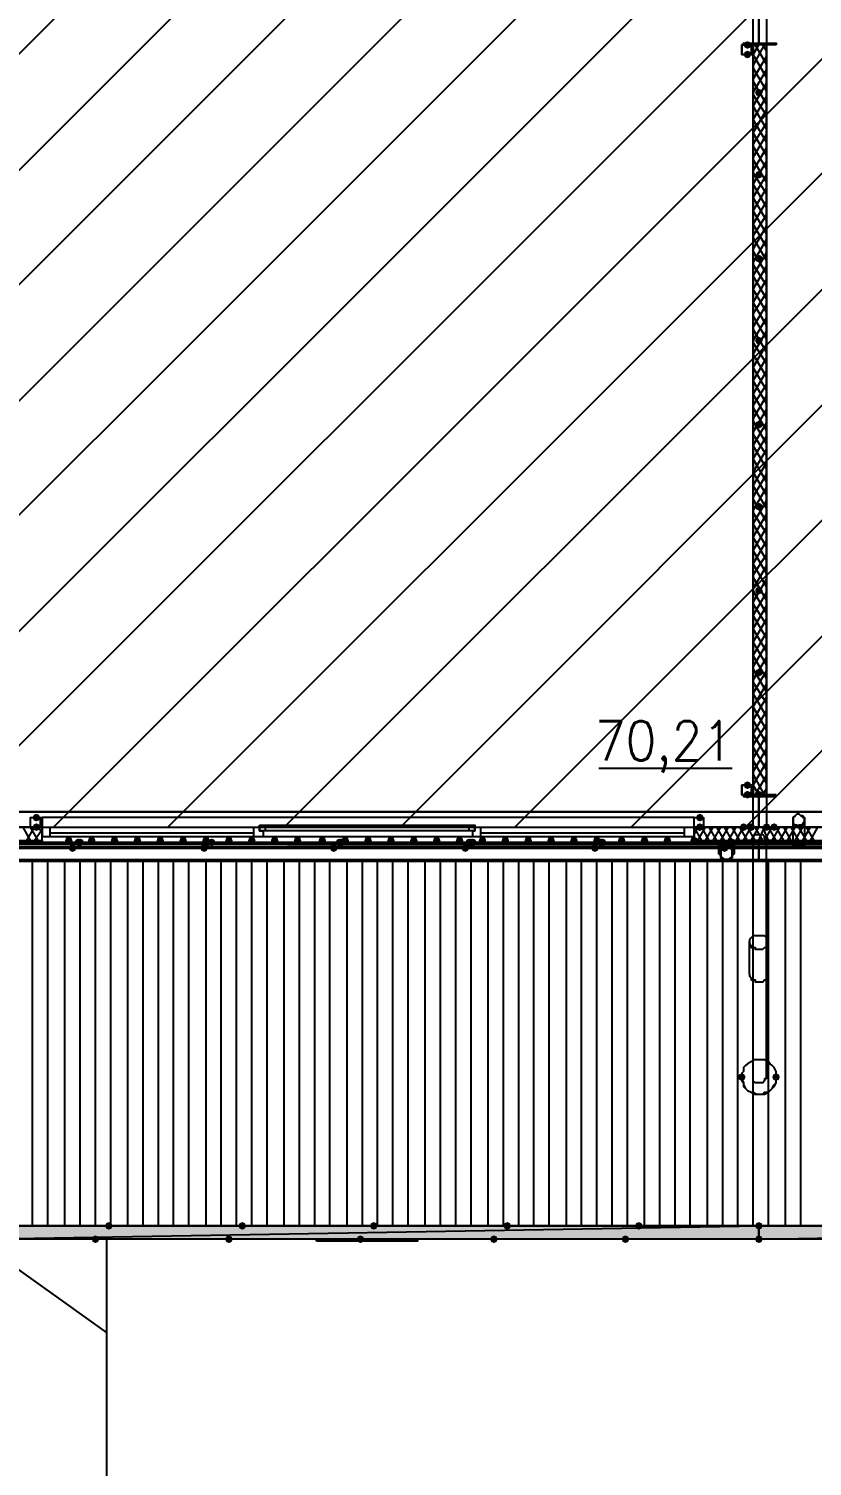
# Model space of a CAD drawing. Header units: millimetres. Extents: x 0 to 420, y 0 to 297.
# Drawn here: x 190.84 to 208.24, y 105.79 to 137.69 of the extents above; entities that cross this region are included whole.
import ezdxf

# ---------------------------------------------------------------- set-up
doc = ezdxf.new("R2010")
doc.units = ezdxf.units.MM
doc.layers.get('0').update_dxf_attribs({"linetype": 'CONTINUOUS'})
doc.styles.get("Standard").update_dxf_attribs({"font": 'STANDARD'})

msp = doc.modelspace()

# ---------------------------------------------------------------- hatches: boundary and pattern name
at = {"true_color": 0x000007}
for points in [[(206.883, 137.329333), (206.858129, 137.269537), (206.798333, 137.244667), (206.738538, 137.269537), (206.713667, 137.329333), (206.738537, 137.389129), (206.798333, 137.414), (206.858129, 137.389129)], [(206.883, 137.117667), (206.858129, 137.057871), (206.798333, 137.033), (206.738538, 137.057871), (206.713667, 137.117667), (206.738537, 137.177462), (206.798333, 137.202333), (206.858129, 137.177463)], [(207.137, 136.271), (207.112129, 136.211204), (207.052333, 136.186333), (206.992538, 136.211204), (206.967667, 136.271), (206.992537, 136.330796), (207.052333, 136.355667), (207.112129, 136.330796)], [(207.137, 134.450667), (207.112129, 134.390871), (207.052333, 134.366), (206.992538, 134.390871), (206.967667, 134.450667), (206.992537, 134.510462), (207.052333, 134.535333), (207.112129, 134.510463)], [(207.137, 132.588), (207.112129, 132.528204), (207.052333, 132.503333), (206.992538, 132.528204), (206.967667, 132.588), (206.992537, 132.647796), (207.052333, 132.672667), (207.112129, 132.647796)], [(207.137, 130.767667), (207.112129, 130.707871), (207.052333, 130.683), (206.992538, 130.707871), (206.967667, 130.767667), (206.992537, 130.827462), (207.052333, 130.852333), (207.112129, 130.827463)], [(207.137, 128.905), (207.112129, 128.845204), (207.052333, 128.820333), (206.992538, 128.845204), (206.967667, 128.905), (206.992537, 128.964796), (207.052333, 128.989667), (207.112129, 128.964796)], [(207.137, 127.084667), (207.112129, 127.024871), (207.052333, 127), (206.992538, 127.024871), (206.967667, 127.084667), (206.992537, 127.144462), (207.052333, 127.169333), (207.112129, 127.144463)], [(207.137, 125.222), (207.112129, 125.162204), (207.052333, 125.137333), (206.992538, 125.162204), (206.967667, 125.222), (206.992537, 125.281796), (207.052333, 125.306667), (207.112129, 125.281796)], [(207.137, 123.401667), (207.112129, 123.341871), (207.052333, 123.317), (206.992538, 123.341871), (206.967667, 123.401667), (206.992537, 123.461462), (207.052333, 123.486333), (207.112129, 123.461463)], [(206.883, 120.904), (206.858129, 120.844204), (206.798333, 120.819333), (206.738538, 120.844204), (206.713667, 120.904), (206.738537, 120.963796), (206.798333, 120.988667), (206.858129, 120.963796)], [(206.883, 120.692333), (206.858129, 120.632537), (206.798333, 120.607667), (206.738538, 120.632537), (206.713667, 120.692333), (206.738537, 120.752129), (206.798333, 120.777), (206.858129, 120.752129)], [(207.137, 120.692333), (207.112129, 120.632537), (207.052333, 120.607667), (206.992538, 120.632537), (206.967667, 120.692333), (206.992537, 120.752129), (207.052333, 120.777), (207.112129, 120.752129)], [(191.092667, 120.184333), (191.067796, 120.124537), (191.008, 120.099667), (190.948204, 120.124537), (190.923333, 120.184333), (190.948204, 120.244129), (191.008, 120.269), (191.067796, 120.244129)], [(205.824667, 120.184333), (205.799796, 120.124537), (205.74, 120.099667), (205.680204, 120.124537), (205.655333, 120.184333), (205.680204, 120.244129), (205.74, 120.269), (205.799796, 120.244129)], [(191.092667, 119.972667), (191.067796, 119.912871), (191.008, 119.888), (190.948204, 119.912871), (190.923333, 119.972667), (190.948204, 120.032462), (191.008, 120.057333), (191.067796, 120.032463)], [(205.824667, 119.972667), (205.799796, 119.912871), (205.74, 119.888), (205.680204, 119.912871), (205.655333, 119.972667), (205.680204, 120.032462), (205.74, 120.057333), (205.799796, 120.032463)], [(206.798333, 119.972667), (206.773462, 119.912871), (206.713667, 119.888), (206.653871, 119.912871), (206.629, 119.972667), (206.653871, 120.032462), (206.713667, 120.057333), (206.773462, 120.032463)], [(206.967667, 119.972667), (206.942796, 119.912871), (206.883, 119.888), (206.823204, 119.912871), (206.798333, 119.972667), (206.823204, 120.032462), (206.883, 120.057333), (206.942796, 120.032463)], [(207.306333, 119.972667), (207.281462, 119.912871), (207.221667, 119.888), (207.161871, 119.912871), (207.137, 119.972667), (207.161871, 120.032462), (207.221667, 120.057333), (207.281462, 120.032463)], [(207.475667, 119.972667), (207.450796, 119.912871), (207.391, 119.888), (207.331204, 119.912871), (207.306333, 119.972667), (207.331204, 120.032462), (207.391, 120.057333), (207.450796, 120.032463)], [(191.812333, 119.676333), (191.787463, 119.616537), (191.727667, 119.591667), (191.667871, 119.616537), (191.643, 119.676333), (191.667871, 119.736129), (191.727667, 119.761), (191.787462, 119.736129)], [(192.320333, 119.676333), (192.295462, 119.616537), (192.235667, 119.591667), (192.175871, 119.616537), (192.151, 119.676333), (192.175871, 119.736129), (192.235667, 119.761), (192.295462, 119.736129)], [(192.828333, 119.676333), (192.803462, 119.616537), (192.743667, 119.591667), (192.683871, 119.616537), (192.659, 119.676333), (192.683871, 119.736129), (192.743667, 119.761), (192.803462, 119.736129)], [(193.336333, 119.676333), (193.311462, 119.616537), (193.251667, 119.591667), (193.191871, 119.616537), (193.167, 119.676333), (193.191871, 119.736129), (193.251667, 119.761), (193.311462, 119.736129)], [(193.844333, 119.676333), (193.819462, 119.616537), (193.759667, 119.591667), (193.699871, 119.616537), (193.675, 119.676333), (193.699871, 119.736129), (193.759667, 119.761), (193.819462, 119.736129)], [(194.352333, 119.676333), (194.327462, 119.616537), (194.267667, 119.591667), (194.207871, 119.616537), (194.183, 119.676333), (194.207871, 119.736129), (194.267667, 119.761), (194.327462, 119.736129)], [(194.860333, 119.676333), (194.835462, 119.616537), (194.775667, 119.591667), (194.715871, 119.616537), (194.691, 119.676333), (194.715871, 119.736129), (194.775667, 119.761), (194.835462, 119.736129)], [(195.368333, 119.676333), (195.343462, 119.616537), (195.283667, 119.591667), (195.223871, 119.616537), (195.199, 119.676333), (195.223871, 119.736129), (195.283667, 119.761), (195.343462, 119.736129)], [(195.876333, 119.676333), (195.851462, 119.616537), (195.791667, 119.591667), (195.731871, 119.616537), (195.707, 119.676333), (195.731871, 119.736129), (195.791667, 119.761), (195.851462, 119.736129)], [(196.384333, 119.676333), (196.359463, 119.616537), (196.299667, 119.591667), (196.239871, 119.616537), (196.215, 119.676333), (196.239871, 119.736129), (196.299667, 119.761), (196.359462, 119.736129)], [(196.892333, 119.676333), (196.867462, 119.616537), (196.807667, 119.591667), (196.747871, 119.616537), (196.723, 119.676333), (196.747871, 119.736129), (196.807667, 119.761), (196.867462, 119.736129)], [(197.442667, 119.676333), (197.417796, 119.616537), (197.358, 119.591667), (197.298204, 119.616537), (197.273333, 119.676333), (197.298204, 119.736129), (197.358, 119.761), (197.417796, 119.736129)], [(197.950667, 119.676333), (197.925796, 119.616537), (197.866, 119.591667), (197.806204, 119.616537), (197.781333, 119.676333), (197.806204, 119.736129), (197.866, 119.761), (197.925796, 119.736129)], [(198.458667, 119.676333), (198.433796, 119.616537), (198.374, 119.591667), (198.314204, 119.616537), (198.289333, 119.676333), (198.314204, 119.736129), (198.374, 119.761), (198.433796, 119.736129)], [(198.966667, 119.676333), (198.941796, 119.616537), (198.882, 119.591667), (198.822204, 119.616537), (198.797333, 119.676333), (198.822204, 119.736129), (198.882, 119.761), (198.941796, 119.736129)], [(199.474667, 119.676333), (199.449796, 119.616537), (199.39, 119.591667), (199.330204, 119.616537), (199.305333, 119.676333), (199.330204, 119.736129), (199.39, 119.761), (199.449796, 119.736129)], [(199.982667, 119.676333), (199.957796, 119.616537), (199.898, 119.591667), (199.838204, 119.616537), (199.813333, 119.676333), (199.838204, 119.736129), (199.898, 119.761), (199.957796, 119.736129)], [(200.490667, 119.676333), (200.465796, 119.616537), (200.406, 119.591667), (200.346204, 119.616537), (200.321333, 119.676333), (200.346204, 119.736129), (200.406, 119.761), (200.465796, 119.736129)], [(200.998667, 119.676333), (200.973796, 119.616537), (200.914, 119.591667), (200.854204, 119.616537), (200.829333, 119.676333), (200.854204, 119.736129), (200.914, 119.761), (200.973796, 119.736129)], [(201.506667, 119.676333), (201.481796, 119.616537), (201.422, 119.591667), (201.362204, 119.616537), (201.337333, 119.676333), (201.362204, 119.736129), (201.422, 119.761), (201.481796, 119.736129)], [(202.014667, 119.676333), (201.989796, 119.616537), (201.93, 119.591667), (201.870204, 119.616537), (201.845333, 119.676333), (201.870204, 119.736129), (201.93, 119.761), (201.989796, 119.736129)], [(202.522667, 119.676333), (202.497796, 119.616537), (202.438, 119.591667), (202.378204, 119.616537), (202.353333, 119.676333), (202.378204, 119.736129), (202.438, 119.761), (202.497796, 119.736129)], [(203.030667, 119.676333), (203.005796, 119.616537), (202.946, 119.591667), (202.886204, 119.616537), (202.861333, 119.676333), (202.886204, 119.736129), (202.946, 119.761), (203.005796, 119.736129)], [(203.538667, 119.676333), (203.513796, 119.616537), (203.454, 119.591667), (203.394204, 119.616537), (203.369333, 119.676333), (203.394204, 119.736129), (203.454, 119.761), (203.513796, 119.736129)], [(204.089, 119.676333), (204.064129, 119.616537), (204.004333, 119.591667), (203.944538, 119.616537), (203.919667, 119.676333), (203.944537, 119.736129), (204.004333, 119.761), (204.064129, 119.736129)], [(204.597, 119.676333), (204.572129, 119.616537), (204.512333, 119.591667), (204.452538, 119.616537), (204.427667, 119.676333), (204.452537, 119.736129), (204.512333, 119.761), (204.572129, 119.736129)], [(205.105, 119.676333), (205.080129, 119.616537), (205.020333, 119.591667), (204.960538, 119.616537), (204.935667, 119.676333), (204.960537, 119.736129), (205.020333, 119.761), (205.080129, 119.736129)], [(205.697667, 119.676333), (205.672796, 119.616537), (205.613, 119.591667), (205.553204, 119.616537), (205.528333, 119.676333), (205.553204, 119.736129), (205.613, 119.761), (205.672796, 119.736129)], [(205.697667, 119.676333), (205.672796, 119.616537), (205.613, 119.591667), (205.553204, 119.616537), (205.528333, 119.676333), (205.553204, 119.736129), (205.613, 119.761), (205.672796, 119.736129)], [(206.756, 114.427), (206.731129, 114.367204), (206.671333, 114.342333), (206.611538, 114.367204), (206.586667, 114.427), (206.611537, 114.486796), (206.671333, 114.511667), (206.731129, 114.486796)], [(207.518, 114.427), (207.493129, 114.367204), (207.433333, 114.342333), (207.373538, 114.367204), (207.348667, 114.427), (207.373537, 114.486796), (207.433333, 114.511667), (207.493129, 114.486796)]]:
    msp.add_hatch(color=0, dxfattribs=at).paths.add_polyline_path(points, flags=0)
h = msp.add_hatch(color=0, dxfattribs=at)
h.paths.add_polyline_path([(381.550333, 119.507), (119.507, 119.507), (381.550333, 119.634)], flags=0)
h.paths.add_polyline_path([(119.507, 119.507), (381.550333, 119.634), (119.507, 119.634)], flags=0)
at = {"true_color": 0x0000fe}
for points in [[(192.024, 119.634), (191.999129, 119.574204), (191.939333, 119.549333), (191.879538, 119.574204), (191.854667, 119.634), (191.879537, 119.693796), (191.939333, 119.718667), (191.999129, 119.693796)], [(192.066333, 119.634), (192.041462, 119.574204), (191.981667, 119.549333), (191.921871, 119.574204), (191.897, 119.634), (191.921871, 119.693796), (191.981667, 119.718667), (192.041462, 119.693796)], [(192.066333, 119.634), (192.041462, 119.574204), (191.981667, 119.549333), (191.921871, 119.574204), (191.897, 119.634), (191.921871, 119.693796), (191.981667, 119.718667), (192.041462, 119.693796)], [(194.902667, 119.634), (194.877796, 119.574204), (194.818, 119.549333), (194.758204, 119.574204), (194.733333, 119.634), (194.758204, 119.693796), (194.818, 119.718667), (194.877796, 119.693796)], [(194.987333, 119.634), (194.962462, 119.574204), (194.902667, 119.549333), (194.842871, 119.574204), (194.818, 119.634), (194.842871, 119.693796), (194.902667, 119.718667), (194.962462, 119.693796)], [(194.987333, 119.634), (194.962462, 119.574204), (194.902667, 119.549333), (194.842871, 119.574204), (194.818, 119.634), (194.842871, 119.693796), (194.902667, 119.718667), (194.962462, 119.693796)], [(197.823667, 119.634), (197.798796, 119.574204), (197.739, 119.549333), (197.679204, 119.574204), (197.654333, 119.634), (197.679204, 119.693796), (197.739, 119.718667), (197.798796, 119.693796)], [(197.866, 119.634), (197.841129, 119.574204), (197.781333, 119.549333), (197.721538, 119.574204), (197.696667, 119.634), (197.721537, 119.693796), (197.781333, 119.718667), (197.841129, 119.693796)], [(197.866, 119.634), (197.841129, 119.574204), (197.781333, 119.549333), (197.721538, 119.574204), (197.696667, 119.634), (197.721537, 119.693796), (197.781333, 119.718667), (197.841129, 119.693796)], [(200.702333, 119.634), (200.677462, 119.574204), (200.617667, 119.549333), (200.557871, 119.574204), (200.533, 119.634), (200.557871, 119.693796), (200.617667, 119.718667), (200.677462, 119.693796)], [(200.744667, 119.634), (200.719796, 119.574204), (200.66, 119.549333), (200.600204, 119.574204), (200.575333, 119.634), (200.600204, 119.693796), (200.66, 119.718667), (200.719796, 119.693796)], [(200.787, 119.634), (200.762129, 119.574204), (200.702333, 119.549333), (200.642538, 119.574204), (200.617667, 119.634), (200.642537, 119.693796), (200.702333, 119.718667), (200.762129, 119.693796)], [(203.623333, 119.634), (203.598462, 119.574204), (203.538667, 119.549333), (203.478871, 119.574204), (203.454, 119.634), (203.478871, 119.693796), (203.538667, 119.718667), (203.598462, 119.693796)], [(203.665667, 119.634), (203.640796, 119.574204), (203.581, 119.549333), (203.521204, 119.574204), (203.496333, 119.634), (203.521204, 119.693796), (203.581, 119.718667), (203.640796, 119.693796)], [(203.665667, 119.634), (203.640796, 119.574204), (203.581, 119.549333), (203.521204, 119.574204), (203.496333, 119.634), (203.521204, 119.693796), (203.581, 119.718667), (203.640796, 119.693796)], [(206.502, 119.634), (206.477129, 119.574204), (206.417333, 119.549333), (206.357537, 119.574204), (206.332667, 119.634), (206.357537, 119.693796), (206.417333, 119.718667), (206.477129, 119.693796)], [(206.544333, 119.634), (206.519463, 119.574204), (206.459667, 119.549333), (206.399871, 119.574204), (206.375, 119.634), (206.399871, 119.693796), (206.459667, 119.718667), (206.519462, 119.693796)], [(206.544333, 119.634), (206.519463, 119.574204), (206.459667, 119.549333), (206.399871, 119.574204), (206.375, 119.634), (206.399871, 119.693796), (206.459667, 119.718667), (206.519462, 119.693796)], [(191.897, 119.507), (191.872129, 119.447204), (191.812333, 119.422333), (191.752537, 119.447204), (191.727667, 119.507), (191.752537, 119.566796), (191.812333, 119.591667), (191.872129, 119.566796)], [(194.818, 119.507), (194.793129, 119.447204), (194.733333, 119.422333), (194.673538, 119.447204), (194.648667, 119.507), (194.673537, 119.566796), (194.733333, 119.591667), (194.793129, 119.566796)], [(197.696667, 119.507), (197.671796, 119.447204), (197.612, 119.422333), (197.552204, 119.447204), (197.527333, 119.507), (197.552204, 119.566796), (197.612, 119.591667), (197.671796, 119.566796)], [(200.617667, 119.507), (200.592796, 119.447204), (200.533, 119.422333), (200.473204, 119.447204), (200.448333, 119.507), (200.473204, 119.566796), (200.533, 119.591667), (200.592796, 119.566796)], [(203.496333, 119.507), (203.471462, 119.447204), (203.411667, 119.422333), (203.351871, 119.447204), (203.327, 119.507), (203.351871, 119.566796), (203.411667, 119.591667), (203.471462, 119.566796)], [(206.375, 119.507), (206.350129, 119.447204), (206.290333, 119.422333), (206.230538, 119.447204), (206.205667, 119.507), (206.230537, 119.566796), (206.290333, 119.591667), (206.350129, 119.566796)], [(192.701333, 111.125), (192.676462, 111.065204), (192.616667, 111.040333), (192.556871, 111.065204), (192.532, 111.125), (192.556871, 111.184796), (192.616667, 111.209667), (192.676462, 111.184796)], [(195.664667, 111.125), (195.639796, 111.065204), (195.58, 111.040333), (195.520204, 111.065204), (195.495333, 111.125), (195.520204, 111.184796), (195.58, 111.209667), (195.639796, 111.184796)], [(198.585667, 111.125), (198.560796, 111.065204), (198.501, 111.040333), (198.441204, 111.065204), (198.416333, 111.125), (198.441204, 111.184796), (198.501, 111.209667), (198.560796, 111.184796)], [(201.549, 111.125), (201.524129, 111.065204), (201.464333, 111.040333), (201.404538, 111.065204), (201.379667, 111.125), (201.404537, 111.184796), (201.464333, 111.209667), (201.524129, 111.184796)], [(204.47, 111.125), (204.445129, 111.065204), (204.385333, 111.040333), (204.325538, 111.065204), (204.300667, 111.125), (204.325537, 111.184796), (204.385333, 111.209667), (204.445129, 111.184796)], [(207.137, 111.125), (207.112129, 111.065204), (207.052333, 111.040333), (206.992538, 111.065204), (206.967667, 111.125), (206.992537, 111.184796), (207.052333, 111.209667), (207.112129, 111.184796)], [(207.137, 111.125), (207.112129, 111.065204), (207.052333, 111.040333), (206.992538, 111.065204), (206.967667, 111.125), (206.992537, 111.184796), (207.052333, 111.209667), (207.112129, 111.184796)], [(192.405, 110.828667), (192.380129, 110.768871), (192.320333, 110.744), (192.260538, 110.768871), (192.235667, 110.828667), (192.260537, 110.888462), (192.320333, 110.913333), (192.380129, 110.888463)], [(195.368333, 110.828667), (195.343462, 110.768871), (195.283667, 110.744), (195.223871, 110.768871), (195.199, 110.828667), (195.223871, 110.888462), (195.283667, 110.913333), (195.343462, 110.888463)], [(198.289333, 110.828667), (198.264463, 110.768871), (198.204667, 110.744), (198.144871, 110.768871), (198.12, 110.828667), (198.144871, 110.888462), (198.204667, 110.913333), (198.264462, 110.888463)], [(201.252667, 110.828667), (201.227796, 110.768871), (201.168, 110.744), (201.108204, 110.768871), (201.083333, 110.828667), (201.108204, 110.888462), (201.168, 110.913333), (201.227796, 110.888463)], [(204.173667, 110.828667), (204.148796, 110.768871), (204.089, 110.744), (204.029204, 110.768871), (204.004333, 110.828667), (204.029204, 110.888462), (204.089, 110.913333), (204.148796, 110.888463)], [(207.137, 110.828667), (207.112129, 110.768871), (207.052333, 110.744), (206.992538, 110.768871), (206.967667, 110.828667), (206.992537, 110.888462), (207.052333, 110.913333), (207.112129, 110.888463)]]:
    msp.add_hatch(color=0, dxfattribs=at).paths.add_polyline_path(points, flags=0)
at = {"true_color": 0x000007}
h = msp.add_hatch(color=0, dxfattribs=at)
h.paths.add_polyline_path([(207.052333, 110.828667), (189.653333, 110.828667), (207.052333, 111.125)], flags=0)
h.paths.add_polyline_path([(189.653333, 110.828667), (207.052333, 111.125), (189.653333, 111.125)], flags=0)
h = msp.add_hatch(color=0, dxfattribs=at)
h.paths.add_polyline_path([(224.451333, 110.828667), (207.052333, 110.828667), (224.451333, 111.125)], flags=0)
h.paths.add_polyline_path([(207.052333, 110.828667), (224.451333, 111.125), (207.052333, 111.125)], flags=0)

# ---------------------------------------------------------------- linework, layer by layer
at = {"color": 0, "true_color": 0x000007}
for points in [[(392.938, 236.601), (258.868333, 236.601), (258.868333, 205.613), (242.189, 205.613), (242.189, 236.601), (108.161667, 236.601), (108.161667, 119.972667), (242.189, 119.972667), (242.189, 150.960667), (258.868333, 150.960667), (258.868333, 119.972667), (392.938, 119.972667)], [(242.189, 236.262333), (242.189, 205.613), (258.868333, 205.613), (258.868333, 236.262333), (392.557, 236.262333), (392.557, 120.311333), (258.868333, 120.311333), (258.868333, 150.960667), (242.189, 150.960667), (242.189, 120.311333), (108.500333, 120.311333), (108.500333, 236.262333)], [(207.433333, 137.329333), (206.713667, 137.329333), (206.713667, 137.371667), (207.052333, 137.371667), (207.052333, 138.049), (206.713667, 138.049), (207.433333, 138.049), (207.052333, 138.049), (207.052333, 137.371667), (207.433333, 137.371667)], [(206.925333, 137.329333), (206.671333, 137.329333), (206.671333, 137.117667), (206.925333, 137.117667)], [(206.883, 137.329333), (206.883, 137.117667), (206.671333, 137.117667), (206.671333, 137.329333)], [(206.925333, 137.329333), (206.925333, 120.692333), (207.221667, 120.692333), (207.221667, 137.329333)], [(206.925333, 120.904), (206.671333, 120.904), (206.671333, 120.692333), (206.925333, 120.692333)], [(206.883, 120.904), (206.883, 120.692333), (206.671333, 120.692333), (206.671333, 120.904)], [(207.433333, 120.692333), (206.713667, 120.692333), (206.713667, 120.65), (207.052333, 120.65), (207.052333, 119.972667), (206.713667, 119.972667), (207.433333, 119.972667), (207.052333, 119.972667), (207.052333, 120.65), (207.433333, 120.65)], [(208.068333, 120.142), (208.068333, 120.184333), (208.026, 120.184333), (208.026, 120.226667), (207.983667, 120.226667), (207.941333, 120.269), (207.899, 120.269), (207.856667, 120.226667), (207.814333, 120.184333), (207.814333, 120.142), (207.814333, 120.099667), (207.814333, 120.057333), (207.856667, 120.015), (207.899, 120.015), (207.899, 119.972667), (207.941333, 119.972667), (207.941333, 120.015), (207.983667, 120.015), (208.026, 120.015), (208.026, 120.057333), (208.068333, 120.099667), (208.068333, 120.142), (208.068333, 120.099667), (208.026, 120.057333), (208.026, 120.015), (207.983667, 120.015), (207.941333, 120.015), (207.941333, 119.972667), (207.899, 119.972667), (207.899, 120.015), (207.856667, 120.015), (207.814333, 120.057333), (207.814333, 120.099667), (207.814333, 120.142), (207.814333, 120.184333), (207.856667, 120.226667), (207.899, 120.269), (207.941333, 120.269), (207.983667, 120.226667), (208.026, 120.226667), (208.026, 120.184333), (208.068333, 120.184333)], [(207.814333, 120.142), (207.814333, 120.184333), (207.856667, 120.226667), (207.899, 120.269), (207.941333, 120.269), (207.983667, 120.226667), (208.026, 120.226667), (208.026, 120.184333), (208.068333, 120.184333), (208.068333, 120.142), (208.068333, 120.099667), (208.026, 120.057333), (208.026, 120.015), (207.983667, 120.015), (207.941333, 120.015), (207.941333, 119.972667), (207.899, 119.972667), (207.899, 120.015), (207.856667, 120.015), (207.814333, 120.057333), (207.814333, 120.099667)], [(190.881, 120.184333), (191.092667, 120.184333), (191.092667, 119.972667), (190.881, 119.972667), (190.881, 120.184333), (191.135, 120.184333), (191.135, 119.972667), (190.881, 119.972667)], [(191.135, 119.972667), (191.135, 119.761)], [(195.961, 120.015), (196.088, 120.015), (196.088, 119.888), (195.961, 119.888)], [(200.744667, 119.888), (200.617667, 119.888), (200.617667, 120.015), (200.744667, 120.015)], [(205.613, 120.184333), (205.824667, 120.184333), (205.824667, 119.972667), (205.613, 119.972667), (205.613, 120.184333), (205.824667, 120.184333), (205.824667, 119.972667), (205.613, 119.972667)], [(205.613, 119.972667), (205.613, 119.761)], [(381.550333, 119.507), (119.507, 119.507), (381.550333, 119.634)], [(119.507, 119.507), (381.550333, 119.634), (119.507, 119.634)], [(206.586667, 119.634), (206.586667, 119.591667), (206.502, 119.591667), (206.502, 119.38), (206.459667, 119.337667), (206.459667, 119.295333), (206.417333, 119.295333), (206.417333, 119.253), (206.375, 119.253), (206.332667, 119.253), (206.290333, 119.253), (206.248, 119.253), (206.248, 119.295333), (206.205667, 119.295333), (206.205667, 119.337667), (206.163333, 119.38), (206.163333, 119.591667), (206.078667, 119.591667), (206.078667, 119.634), (206.205667, 119.634), (206.205667, 119.38), (206.205667, 119.337667), (206.205667, 119.295333), (206.248, 119.295333), (206.248, 119.253), (206.290333, 119.253), (206.332667, 119.253), (206.375, 119.253), (206.417333, 119.253), (206.417333, 119.295333), (206.459667, 119.295333), (206.459667, 119.337667), (206.459667, 119.38), (206.459667, 119.634), (206.586667, 119.634), (206.586667, 119.591667), (206.502, 119.591667), (206.502, 119.38), (206.459667, 119.337667), (206.459667, 119.295333), (206.417333, 119.295333), (206.417333, 119.253), (206.375, 119.253), (206.332667, 119.253), (206.290333, 119.253), (206.248, 119.253), (206.248, 119.295333), (206.205667, 119.295333), (206.205667, 119.337667), (206.163333, 119.38), (206.163333, 119.591667), (206.078667, 119.591667), (206.078667, 119.634), (206.205667, 119.634), (206.205667, 119.38), (206.205667, 119.337667), (206.205667, 119.295333), (206.248, 119.295333), (206.248, 119.253), (206.290333, 119.253), (206.332667, 119.253), (206.375, 119.253), (206.417333, 119.253), (206.417333, 119.295333), (206.459667, 119.295333), (206.459667, 119.337667), (206.459667, 119.38), (206.459667, 119.634), (206.586667, 119.634), (206.459667, 119.634), (206.459667, 119.38), (206.459667, 119.337667), (206.459667, 119.295333), (206.417333, 119.295333), (206.417333, 119.253), (206.375, 119.253), (206.332667, 119.253), (206.290333, 119.253), (206.248, 119.253), (206.248, 119.295333), (206.205667, 119.295333), (206.205667, 119.337667), (206.205667, 119.38), (206.205667, 119.634), (206.078667, 119.634), (206.078667, 119.591667), (206.163333, 119.591667), (206.163333, 119.38), (206.205667, 119.337667), (206.205667, 119.295333), (206.248, 119.295333), (206.248, 119.253), (206.290333, 119.253), (206.332667, 119.253), (206.375, 119.253), (206.417333, 119.253), (206.417333, 119.295333), (206.459667, 119.295333), (206.459667, 119.337667), (206.502, 119.38), (206.502, 119.591667), (206.586667, 119.591667)], [(207.094667, 119.803333), (207.052333, 119.803333), (207.01, 119.803333), (206.967667, 119.803333), (206.925333, 119.761), (206.925333, 119.718667), (206.925333, 119.676333), (206.925333, 119.634), (206.967667, 119.634), (207.01, 119.591667), (207.052333, 119.591667), (207.094667, 119.591667), (207.137, 119.634), (207.179333, 119.634), (207.179333, 119.676333), (207.221667, 119.718667), (207.179333, 119.718667), (207.179333, 119.761), (207.137, 119.803333)], [(189.653333, 119.591667), (207.052333, 119.591667), (207.052333, 119.210667), (189.653333, 119.210667)], [(206.459667, 119.38), (206.459667, 119.337667), (206.459667, 119.295333), (206.417333, 119.295333), (206.375, 119.253), (206.332667, 119.253), (206.290333, 119.253), (206.248, 119.295333), (206.205667, 119.295333), (206.205667, 119.337667), (206.205667, 119.38), (206.205667, 119.422333), (206.205667, 119.464667), (206.248, 119.507), (206.290333, 119.549333), (206.332667, 119.549333), (206.375, 119.549333), (206.417333, 119.507), (206.459667, 119.464667), (206.459667, 119.422333)], [(206.205667, 119.38), (206.205667, 119.422333), (206.205667, 119.464667), (206.248, 119.507), (206.290333, 119.549333), (206.332667, 119.549333), (206.375, 119.549333), (206.417333, 119.507), (206.459667, 119.464667), (206.459667, 119.422333), (206.459667, 119.38), (206.459667, 119.337667), (206.459667, 119.295333), (206.417333, 119.295333), (206.375, 119.253), (206.332667, 119.253), (206.290333, 119.253), (206.248, 119.295333), (206.205667, 119.295333), (206.205667, 119.337667)], [(207.052333, 119.591667), (224.451333, 119.591667), (224.451333, 119.210667), (207.052333, 119.210667)], [(208.068333, 119.591667), (208.068333, 119.549333), (208.026, 119.549333), (207.983667, 119.549333), (207.941333, 119.549333), (207.899, 119.549333), (207.856667, 119.549333), (207.814333, 119.549333), (207.814333, 119.591667), (207.856667, 119.591667), (207.899, 119.591667), (207.941333, 119.591667), (207.983667, 119.591667), (208.026, 119.591667)], [(381.550333, 111.675333), (381.550333, 111.125), (119.507, 111.125), (119.507, 111.675333), (119.507, 118.660333), (119.507, 119.253), (381.550333, 119.253), (381.550333, 118.660333)], [(207.094667, 117.559667), (207.052333, 117.559667), (207.01, 117.559667), (206.967667, 117.559667), (206.925333, 117.559667), (206.883, 117.517333), (206.840667, 117.475), (206.840667, 117.432667), (206.840667, 117.390333), (206.883, 117.348), (206.883, 117.305667), (206.925333, 117.305667), (206.967667, 117.305667), (206.967667, 117.263333), (207.01, 117.263333), (207.052333, 117.263333), (207.094667, 117.263333), (207.137, 117.263333), (207.179333, 117.305667), (207.221667, 117.305667), (207.264, 117.348), (207.264, 117.390333), (207.264, 117.432667), (207.264, 117.475), (207.264, 117.517333), (207.221667, 117.517333), (207.179333, 117.559667), (207.137, 117.559667)], [(207.137, 114.808), (207.052333, 114.808), (207.01, 114.808), (206.925333, 114.808), (206.883, 114.765667), (206.798333, 114.723333), (206.756, 114.681), (206.713667, 114.638667), (206.713667, 114.554), (206.671333, 114.511667), (206.671333, 114.427), (206.671333, 114.384667), (206.713667, 114.3), (206.713667, 114.257667), (206.756, 114.173), (206.798333, 114.130667), (206.883, 114.088333), (206.925333, 114.088333), (207.01, 114.046), (207.052333, 114.046), (207.137, 114.046), (207.179333, 114.088333), (207.264, 114.088333), (207.306333, 114.130667), (207.348667, 114.173), (207.391, 114.257667), (207.433333, 114.3), (207.433333, 114.384667), (207.433333, 114.427), (207.433333, 114.511667), (207.433333, 114.554), (207.391, 114.638667), (207.348667, 114.681), (207.306333, 114.723333), (207.264, 114.765667), (207.179333, 114.808)], [(259.207, 111.125), (259.207, 110.828667), (241.850333, 110.828667), (241.850333, 111.125), (241.850333, 110.828667), (224.451333, 110.828667), (224.451333, 111.125), (224.451333, 110.828667), (207.052333, 110.828667), (207.052333, 111.125), (207.052333, 110.828667), (189.653333, 110.828667), (189.653333, 111.125), (172.296667, 111.125), (172.296667, 110.828667), (189.653333, 110.828667), (189.653333, 111.125), (207.052333, 111.125), (224.451333, 111.125), (241.850333, 111.125)], [(207.052333, 110.828667), (189.653333, 110.828667), (207.052333, 111.125)], [(189.653333, 110.828667), (207.052333, 111.125), (189.653333, 111.125)], [(224.451333, 110.828667), (207.052333, 110.828667), (224.451333, 111.125)], [(207.052333, 110.828667), (224.451333, 111.125), (207.052333, 111.125)], [(197.231, 110.786333), (197.231, 110.828667), (199.474667, 110.828667), (199.474667, 110.786333)]]:
    msp.add_lwpolyline(points, close=True, dxfattribs=at)
at = {"color": 0, "true_color": 0x0000fe}
msp.add_lwpolyline([(242.189, 236.262333), (108.500333, 236.262333), (108.500333, 120.311333), (242.189, 120.311333), (242.189, 150.960667), (258.868333, 150.960667), (258.868333, 120.311333), (392.557, 120.311333), (392.557, 236.262333), (258.868333, 236.262333), (258.868333, 205.613), (242.189, 205.613)], close=True, dxfattribs=at)
at = {"color": 0, "true_color": 0x000001}
for points in [[(173.439668, 119.972666), (207.941334, 154.431999)], [(176.022001, 119.972666), (210.523668, 154.431999)], [(178.562001, 119.972666), (213.063667, 154.431999)], [(181.144334, 119.972666), (215.646001, 154.431999)], [(183.684334, 119.972666), (218.186001, 154.431999)], [(186.266668, 119.972666), (220.768334, 154.431999)], [(188.806668, 119.972666), (223.308334, 154.431999)], [(191.389001, 119.972666), (225.890667, 154.431999)], [(193.929001, 119.972666), (228.430667, 154.431999)], [(196.511334, 119.972666), (231.013001, 154.431999)], [(199.093668, 119.972666), (233.553001, 154.431999)], [(201.633668, 119.972666), (236.135334, 154.431999)], [(204.216001, 119.972666), (238.675334, 154.431999)], [(206.756001, 119.972666), (241.257667, 154.431999)]]:
    msp.add_lwpolyline(points, dxfattribs=at)
at = {"color": 0, "true_color": 0x00002b}
for points in [[(206.925333, 154.432), (189.822667, 154.432), (189.822667, 119.972667), (206.925333, 119.972667)], [(207.221667, 154.432), (207.221667, 119.972667), (224.324333, 119.972667), (224.324333, 154.432)]]:
    msp.add_lwpolyline(points, close=True, dxfattribs=at)
at = {"color": 0, "true_color": 0x000007}
for points in [[(207.052333, 137.329333), (207.052333, 138.049)], [(206.713667, 137.329333), (206.713667, 137.371667)], [(206.883, 137.329333), (206.883, 137.371667)], [(206.925333, 137.117667), (207.052333, 137.329333)], [(206.925333, 136.863667), (207.179333, 137.329333)], [(207.221667, 136.906), (206.967667, 137.329333)], [(207.221667, 137.202333), (207.137, 137.329333)], [(207.221667, 137.329333), (207.221667, 137.371667)], [(207.391, 137.329333), (207.391, 137.371667)], [(207.221667, 136.609667), (206.925333, 137.117667)], [(206.925333, 136.567333), (207.221667, 137.075333)], [(207.221667, 136.313333), (206.925333, 136.821333)], [(206.925333, 136.271), (207.221667, 136.779)], [(207.221667, 136.017), (206.925333, 136.525)], [(206.925333, 135.974667), (207.221667, 136.482667)], [(207.221667, 135.763), (206.925333, 136.228667)], [(206.925333, 135.678333), (207.221667, 136.186333)], [(207.221667, 135.466667), (206.925333, 135.974667)], [(206.925333, 135.382), (207.221667, 135.89)], [(207.221667, 135.170333), (206.925333, 135.678333)], [(206.925333, 135.128), (207.221667, 135.593667)], [(207.221667, 134.874), (206.925333, 135.382)], [(206.925333, 134.831667), (207.221667, 135.339667)], [(207.221667, 134.577667), (206.925333, 135.085667)], [(206.925333, 134.535333), (207.221667, 135.043333)], [(207.221667, 134.281333), (206.925333, 134.789333)], [(206.925333, 134.239), (207.221667, 134.747)], [(207.221667, 134.027333), (206.925333, 134.493)], [(206.925333, 133.942667), (207.221667, 134.450667)], [(207.221667, 133.731), (206.925333, 134.239)], [(206.925333, 133.646333), (207.221667, 134.154333)], [(207.221667, 133.434667), (206.925333, 133.942667)], [(206.925333, 133.35), (207.221667, 133.858)], [(207.221667, 133.138333), (206.925333, 133.646333)], [(206.925333, 133.096), (207.221667, 133.561667)], [(207.221667, 132.842), (206.925333, 133.35)], [(206.925333, 132.799667), (207.221667, 133.307667)], [(207.221667, 132.545667), (206.925333, 133.053667)], [(206.925333, 132.503333), (207.221667, 133.011333)], [(207.221667, 132.249333), (206.925333, 132.757333)], [(206.925333, 132.207), (207.221667, 132.715)], [(207.221667, 131.995333), (206.925333, 132.461)], [(206.925333, 131.910667), (207.221667, 132.418667)], [(207.221667, 131.699), (206.925333, 132.207)], [(206.925333, 131.614333), (207.221667, 132.122333)], [(207.221667, 131.402667), (206.925333, 131.910667)], [(206.925333, 131.360333), (207.221667, 131.826)], [(207.221667, 131.106333), (206.925333, 131.614333)], [(206.925333, 131.064), (207.221667, 131.572)], [(207.221667, 130.81), (206.925333, 131.318)], [(206.925333, 130.767667), (207.221667, 131.275667)], [(207.221667, 130.513667), (206.925333, 131.021667)], [(206.925333, 130.471333), (207.221667, 130.979333)], [(207.221667, 130.259667), (206.925333, 130.725333)], [(206.925333, 130.175), (207.221667, 130.683)], [(207.221667, 129.963333), (206.925333, 130.471333)], [(206.925333, 129.878667), (207.221667, 130.386667)], [(207.221667, 129.667), (206.925333, 130.175)], [(206.925333, 129.582333), (207.221667, 130.090333)], [(207.221667, 129.370667), (206.925333, 129.878667)], [(206.925333, 129.328333), (207.221667, 129.794)], [(207.221667, 129.074333), (206.925333, 129.582333)], [(206.925333, 129.032), (207.221667, 129.54)], [(207.221667, 128.778), (206.925333, 129.286)], [(206.925333, 128.735667), (207.221667, 129.243667)], [(207.221667, 128.481667), (206.925333, 128.989667)], [(206.925333, 128.439333), (207.221667, 128.947333)], [(207.221667, 128.227667), (206.925333, 128.693333)], [(206.925333, 128.143), (207.221667, 128.651)], [(207.221667, 127.931333), (206.925333, 128.439333)], [(206.925333, 127.846667), (207.221667, 128.354667)], [(207.221667, 127.635), (206.925333, 128.143)], [(206.925333, 127.550333), (207.221667, 128.058333)], [(207.221667, 127.338667), (206.925333, 127.846667)], [(206.925333, 127.296333), (207.221667, 127.804333)], [(207.221667, 127.042333), (206.925333, 127.550333)], [(206.925333, 127), (207.221667, 127.508)], [(207.221667, 126.746), (206.925333, 127.254)], [(206.925333, 126.703667), (207.221667, 127.211667)], [(207.221667, 126.492), (206.925333, 126.957667)], [(206.925333, 126.407333), (207.221667, 126.915333)], [(207.221667, 126.195667), (206.925333, 126.703667)], [(206.925333, 126.111), (207.221667, 126.619)], [(207.221667, 125.899333), (206.925333, 126.407333)], [(206.925333, 125.814667), (207.221667, 126.322667)], [(207.221667, 125.603), (206.925333, 126.111)], [(206.925333, 125.560667), (207.221667, 126.026333)], [(207.221667, 125.306667), (206.925333, 125.814667)], [(206.925333, 125.264333), (207.221667, 125.772333)], [(207.221667, 125.010333), (206.925333, 125.518333)], [(206.925333, 124.968), (207.221667, 125.476)], [(207.221667, 124.714), (206.925333, 125.222)], [(206.925333, 124.671667), (207.221667, 125.179667)], [(207.221667, 124.46), (206.925333, 124.925667)], [(206.925333, 124.375333), (207.221667, 124.883333)], [(207.221667, 124.163667), (206.925333, 124.671667)], [(206.925333, 124.079), (207.221667, 124.587)], [(207.221667, 123.867333), (206.925333, 124.375333)], [(206.925333, 123.782667), (207.221667, 124.290667)], [(207.221667, 123.571), (206.925333, 124.079)], [(206.925333, 123.528667), (207.221667, 124.036667)], [(207.221667, 123.274667), (206.925333, 123.782667)], [(206.925333, 123.232333), (207.221667, 123.740333)], [(207.221667, 122.978333), (206.925333, 123.486333)], [(206.925333, 122.936), (207.221667, 123.444)], [(207.221667, 122.724333), (206.925333, 123.19)], [(206.925333, 122.639667), (207.221667, 123.147667)], [(207.221667, 122.428), (206.925333, 122.936)], [(206.925333, 122.343333), (207.221667, 122.851333)], [(207.221667, 122.131667), (206.925333, 122.639667)], [(206.925333, 122.047), (207.221667, 122.555)], [(207.221667, 121.835333), (206.925333, 122.343333)], [(206.925333, 121.793), (207.221667, 122.258667)], [(207.221667, 121.539), (206.925333, 122.047)], [(206.925333, 121.496667), (207.221667, 122.004667)], [(207.221667, 121.242667), (206.925333, 121.750667)], [(206.925333, 121.200333), (207.221667, 121.708333)], [(203.496333, 121.285), (206.459667, 121.285)], [(207.221667, 120.946333), (206.925333, 121.454333)], [(206.925333, 120.904), (207.221667, 121.412)], [(207.179333, 120.692333), (206.925333, 121.158)], [(207.052333, 120.692333), (206.925333, 120.904)], [(206.967667, 120.692333), (207.221667, 121.115667)], [(206.713667, 120.692333), (206.713667, 120.65)], [(206.883, 120.692333), (206.883, 120.65)], [(207.052333, 120.692333), (207.052333, 119.972667)], [(207.137, 120.692333), (207.221667, 120.819333)], [(207.221667, 120.692333), (207.221667, 120.65)], [(207.391, 120.692333), (207.391, 120.65)], [(191.135, 119.972667), (188.214, 119.972667)], [(190.881, 119.676333), (190.711667, 119.972667)], [(190.796333, 119.676333), (190.965667, 119.972667)], [(191.050333, 119.676333), (190.881, 119.972667)], [(191.135, 119.845667), (191.050333, 119.972667)], [(198.374, 120.184333), (191.135, 120.184333), (191.135, 120.057333)], [(198.374, 120.184333), (191.135, 120.184333), (191.135, 120.057333)], [(191.135, 120.057333), (191.135, 119.972667), (198.374, 119.972667)], [(191.135, 120.057333), (191.135, 119.972667), (198.374, 119.972667)], [(191.135, 119.676333), (191.135, 119.761), (191.135, 119.972667)], [(191.135, 119.972667), (205.613, 119.972667)], [(191.135, 119.972667), (191.304333, 119.972667), (191.304333, 119.761), (191.135, 119.761)], [(191.304333, 119.972667), (195.834, 119.972667)], [(195.918667, 119.761), (195.834, 119.761), (195.834, 119.972667), (195.918667, 119.972667)], [(195.918667, 119.972667), (195.961, 119.972667), (195.961, 119.888), (196.045667, 119.888), (196.045667, 119.761), (195.918667, 119.761)], [(196.088, 120.015), (200.617667, 120.015)], [(196.088, 120.015), (200.617667, 120.015)], [(196.088, 119.972667), (200.617667, 119.972667)], [(205.613, 120.057333), (205.613, 120.184333), (198.374, 120.184333)], [(205.613, 120.057333), (205.613, 120.184333), (198.374, 120.184333)], [(198.374, 119.972667), (205.613, 119.972667), (205.613, 120.057333)], [(198.374, 119.972667), (205.613, 119.972667), (205.613, 120.057333)], [(200.787, 119.761), (200.702333, 119.761), (200.702333, 119.888), (200.744667, 119.888), (200.744667, 119.972667), (200.787, 119.972667)], [(200.787, 119.972667), (200.871667, 119.972667), (200.871667, 119.761), (200.787, 119.761)], [(200.871667, 119.972667), (205.401333, 119.972667)], [(205.613, 119.761), (205.401333, 119.761), (205.401333, 119.972667), (205.613, 119.972667)], [(205.613, 119.803333), (205.697667, 119.972667)], [(205.782333, 119.676333), (205.613, 119.972667)], [(205.613, 119.676333), (205.613, 119.761), (205.613, 119.972667)], [(208.491667, 119.972667), (205.613, 119.972667)], [(205.697667, 119.676333), (205.867, 119.972667)], [(205.951667, 119.676333), (205.782333, 119.972667)], [(205.867, 119.676333), (206.036333, 119.972667)], [(206.121, 119.676333), (205.951667, 119.972667)], [(206.036333, 119.676333), (206.205667, 119.972667)], [(206.290333, 119.676333), (206.121, 119.972667)], [(206.205667, 119.676333), (206.375, 119.972667)], [(206.459667, 119.676333), (206.290333, 119.972667)], [(206.375, 119.676333), (206.544333, 119.972667)], [(206.629, 119.676333), (206.459667, 119.972667)], [(206.544333, 119.676333), (206.713667, 119.972667)], [(206.798333, 119.676333), (206.629, 119.972667)], [(206.713667, 119.676333), (206.883, 119.972667)], [(206.967667, 119.676333), (206.798333, 119.972667)], [(206.883, 119.676333), (207.052333, 119.972667)], [(207.137, 119.676333), (206.967667, 119.972667)], [(207.052333, 119.676333), (207.179333, 119.972667)], [(207.264, 119.676333), (207.137, 119.972667)], [(207.179333, 119.676333), (207.348667, 119.972667)], [(207.433333, 119.676333), (207.264, 119.972667)], [(207.348667, 119.676333), (207.518, 119.972667)], [(207.602667, 119.676333), (207.433333, 119.972667)], [(207.518, 119.676333), (207.687333, 119.972667)], [(207.772, 119.676333), (207.602667, 119.972667)], [(207.687333, 119.676333), (207.856667, 119.972667)], [(207.941333, 119.676333), (207.772, 119.972667)], [(207.814333, 119.591667), (207.814333, 120.142)], [(207.856667, 119.676333), (208.026, 119.972667)], [(208.110667, 119.676333), (207.941333, 119.972667)], [(208.026, 119.676333), (208.195333, 119.972667)], [(208.068333, 120.142), (208.068333, 119.591667)], [(208.28, 119.676333), (208.110667, 119.972667)], [(208.195333, 119.676333), (208.364667, 119.972667)], [(381.846667, 119.634), (119.507, 119.634), (381.846667, 119.634), (119.507, 119.634)], [(381.550333, 119.634), (119.507, 119.634)], [(381.846667, 119.634), (381.550333, 119.634), (119.507, 119.634)], [(381.846667, 119.634), (119.507, 119.634), (119.507, 119.507)], [(188.214, 119.676333), (191.135, 119.676333)], [(190.965667, 119.676333), (191.135, 119.930333)], [(191.135, 119.676333), (191.135, 119.761)], [(191.135, 119.676333), (191.135, 119.591667), (205.613, 119.591667), (205.613, 119.676333)], [(191.304333, 119.845667), (195.834, 119.845667)], [(195.834, 119.761), (191.304333, 119.761)], [(200.702333, 119.761), (196.045667, 119.761)], [(200.617667, 119.888), (196.088, 119.888)], [(200.871667, 119.845667), (205.401333, 119.845667)], [(205.401333, 119.761), (200.871667, 119.761)], [(205.613, 119.676333), (205.613, 119.761)], [(205.613, 119.676333), (208.491667, 119.676333)], [(207.433333, 119.591667), (207.433333, 119.676333), (207.391, 119.676333), (207.348667, 119.676333), (207.306333, 119.676333), (207.264, 119.676333), (207.179333, 119.676333), (207.137, 119.676333), (207.052333, 119.676333), (207.01, 119.676333), (206.925333, 119.676333), (206.883, 119.676333), (206.798333, 119.676333), (206.756, 119.676333), (206.713667, 119.676333), (206.671333, 119.676333), (206.671333, 119.591667)], [(206.925333, 114.384667), (206.925333, 119.718667)], [(207.221667, 114.384667), (207.221667, 119.718667)], [(119.507, 119.507), (381.550333, 119.507)], [(207.433333, 119.591667), (207.391, 119.591667), (207.348667, 119.591667), (207.306333, 119.591667), (207.264, 119.591667), (207.179333, 119.591667), (207.137, 119.591667), (207.052333, 119.591667), (207.01, 119.591667), (206.925333, 119.591667), (206.883, 119.591667), (206.798333, 119.591667), (206.756, 119.591667), (206.713667, 119.591667), (206.671333, 119.591667)], [(206.840667, 116.713), (206.840667, 117.432667)], [(207.264, 116.713), (207.264, 117.432667)], [(206.840667, 116.713), (206.840667, 116.670667), (206.883, 116.628333), (206.883, 116.586), (206.925333, 116.586), (206.967667, 116.586), (206.967667, 116.543667), (207.01, 116.543667), (207.052333, 116.543667), (207.094667, 116.543667), (207.137, 116.543667), (207.179333, 116.586), (207.221667, 116.586), (207.264, 116.628333), (207.264, 116.670667), (207.264, 116.713)], [(206.671333, 114.427), (206.671333, 114.342333), (206.713667, 114.3), (206.713667, 114.215333), (206.756, 114.173), (206.798333, 114.130667), (206.883, 114.088333), (206.925333, 114.046), (207.01, 114.046), (207.052333, 114.046), (207.137, 114.046), (207.179333, 114.046), (207.264, 114.088333), (207.306333, 114.130667), (207.348667, 114.173), (207.391, 114.215333), (207.433333, 114.3), (207.433333, 114.342333), (207.433333, 114.427)], [(207.221667, 114.384667), (207.179333, 114.384667), (207.179333, 114.342333), (207.137, 114.3), (207.094667, 114.3), (207.052333, 114.3), (207.01, 114.3), (206.967667, 114.3), (206.925333, 114.342333), (206.925333, 114.384667)], [(207.052333, 111.125), (189.653333, 111.125)], [(224.451333, 111.125), (207.052333, 111.125)], [(192.574333, 84.709), (192.574333, 110.828667), (186.774667, 110.828667), (186.774667, 84.709)], [(189.653333, 84.709), (189.653333, 110.828667), (192.574333, 108.754333)], [(199.474667, 110.828667), (199.474667, 110.786333), (197.231, 110.786333)]]:
    msp.add_lwpolyline(points, dxfattribs=at)
at = {"color": 0, "true_color": 0x0000fd}
for points in [[(190.923333, 111.125), (190.923333, 119.253)], [(191.262, 111.125), (191.262, 119.253)], [(191.643, 111.125), (191.643, 119.253)], [(191.981667, 111.125), (191.981667, 119.253)], [(192.320333, 111.125), (192.320333, 119.253)], [(192.659, 111.125), (192.659, 119.253)], [(193.04, 111.125), (193.04, 119.253)], [(193.378667, 111.125), (193.378667, 119.253)], [(193.717333, 111.125), (193.717333, 119.253)], [(194.056, 111.125), (194.056, 119.253)], [(194.394667, 111.125), (194.394667, 119.253)], [(194.775667, 111.125), (194.775667, 119.253)], [(195.114333, 111.125), (195.114333, 119.253)], [(195.453, 111.125), (195.453, 119.253)], [(195.791667, 111.125), (195.791667, 119.253)], [(196.130333, 111.125), (196.130333, 119.253)], [(196.511333, 111.125), (196.511333, 119.253)], [(196.85, 111.125), (196.85, 119.253)], [(197.188667, 111.125), (197.188667, 119.253)], [(197.527333, 111.125), (197.527333, 119.253)], [(197.908333, 111.125), (197.908333, 119.253)], [(198.247, 111.125), (198.247, 119.253)], [(198.585667, 111.125), (198.585667, 119.253)], [(198.924333, 111.125), (198.924333, 119.253)], [(199.263, 111.125), (199.263, 119.253)], [(199.644, 111.125), (199.644, 119.253)], [(199.982667, 111.125), (199.982667, 119.253)], [(200.321333, 111.125), (200.321333, 119.253)], [(200.66, 111.125), (200.66, 119.253)], [(201.041, 111.125), (201.041, 119.253)], [(201.379667, 111.125), (201.379667, 119.253)], [(201.718333, 111.125), (201.718333, 119.253)], [(202.057, 111.125), (202.057, 119.253)], [(202.395667, 111.125), (202.395667, 119.253)], [(202.776667, 111.125), (202.776667, 119.253)], [(203.115333, 111.125), (203.115333, 119.253)], [(203.454, 111.125), (203.454, 119.253)], [(203.792667, 111.125), (203.792667, 119.253)], [(204.131333, 111.125), (204.131333, 119.253)], [(204.512333, 111.125), (204.512333, 119.253)], [(204.851, 111.125), (204.851, 119.253)], [(205.189667, 111.125), (205.189667, 119.253)], [(205.528333, 111.125), (205.528333, 119.253)], [(205.909333, 111.125), (205.909333, 119.253)], [(206.248, 111.125), (206.248, 119.253)], [(206.586667, 111.125), (206.586667, 119.253)], [(206.925333, 111.125), (206.925333, 119.253)], [(207.264, 111.125), (207.264, 119.253)], [(207.645, 111.125), (207.645, 119.253)], [(207.983667, 111.125), (207.983667, 119.253)]]:
    msp.add_lwpolyline(points, dxfattribs=at)

# ---------------------------------------------------------------- texts
at = {"color": 0, "true_color": 0x000007, "insert": (203.411667, 122.326359), "char_height": 0.872032, "width": 2.56764984, "attachment_point": 1}
msp.add_mtext('70,21', dxfattribs=at)

doc.saveas('drawing.dxf')
